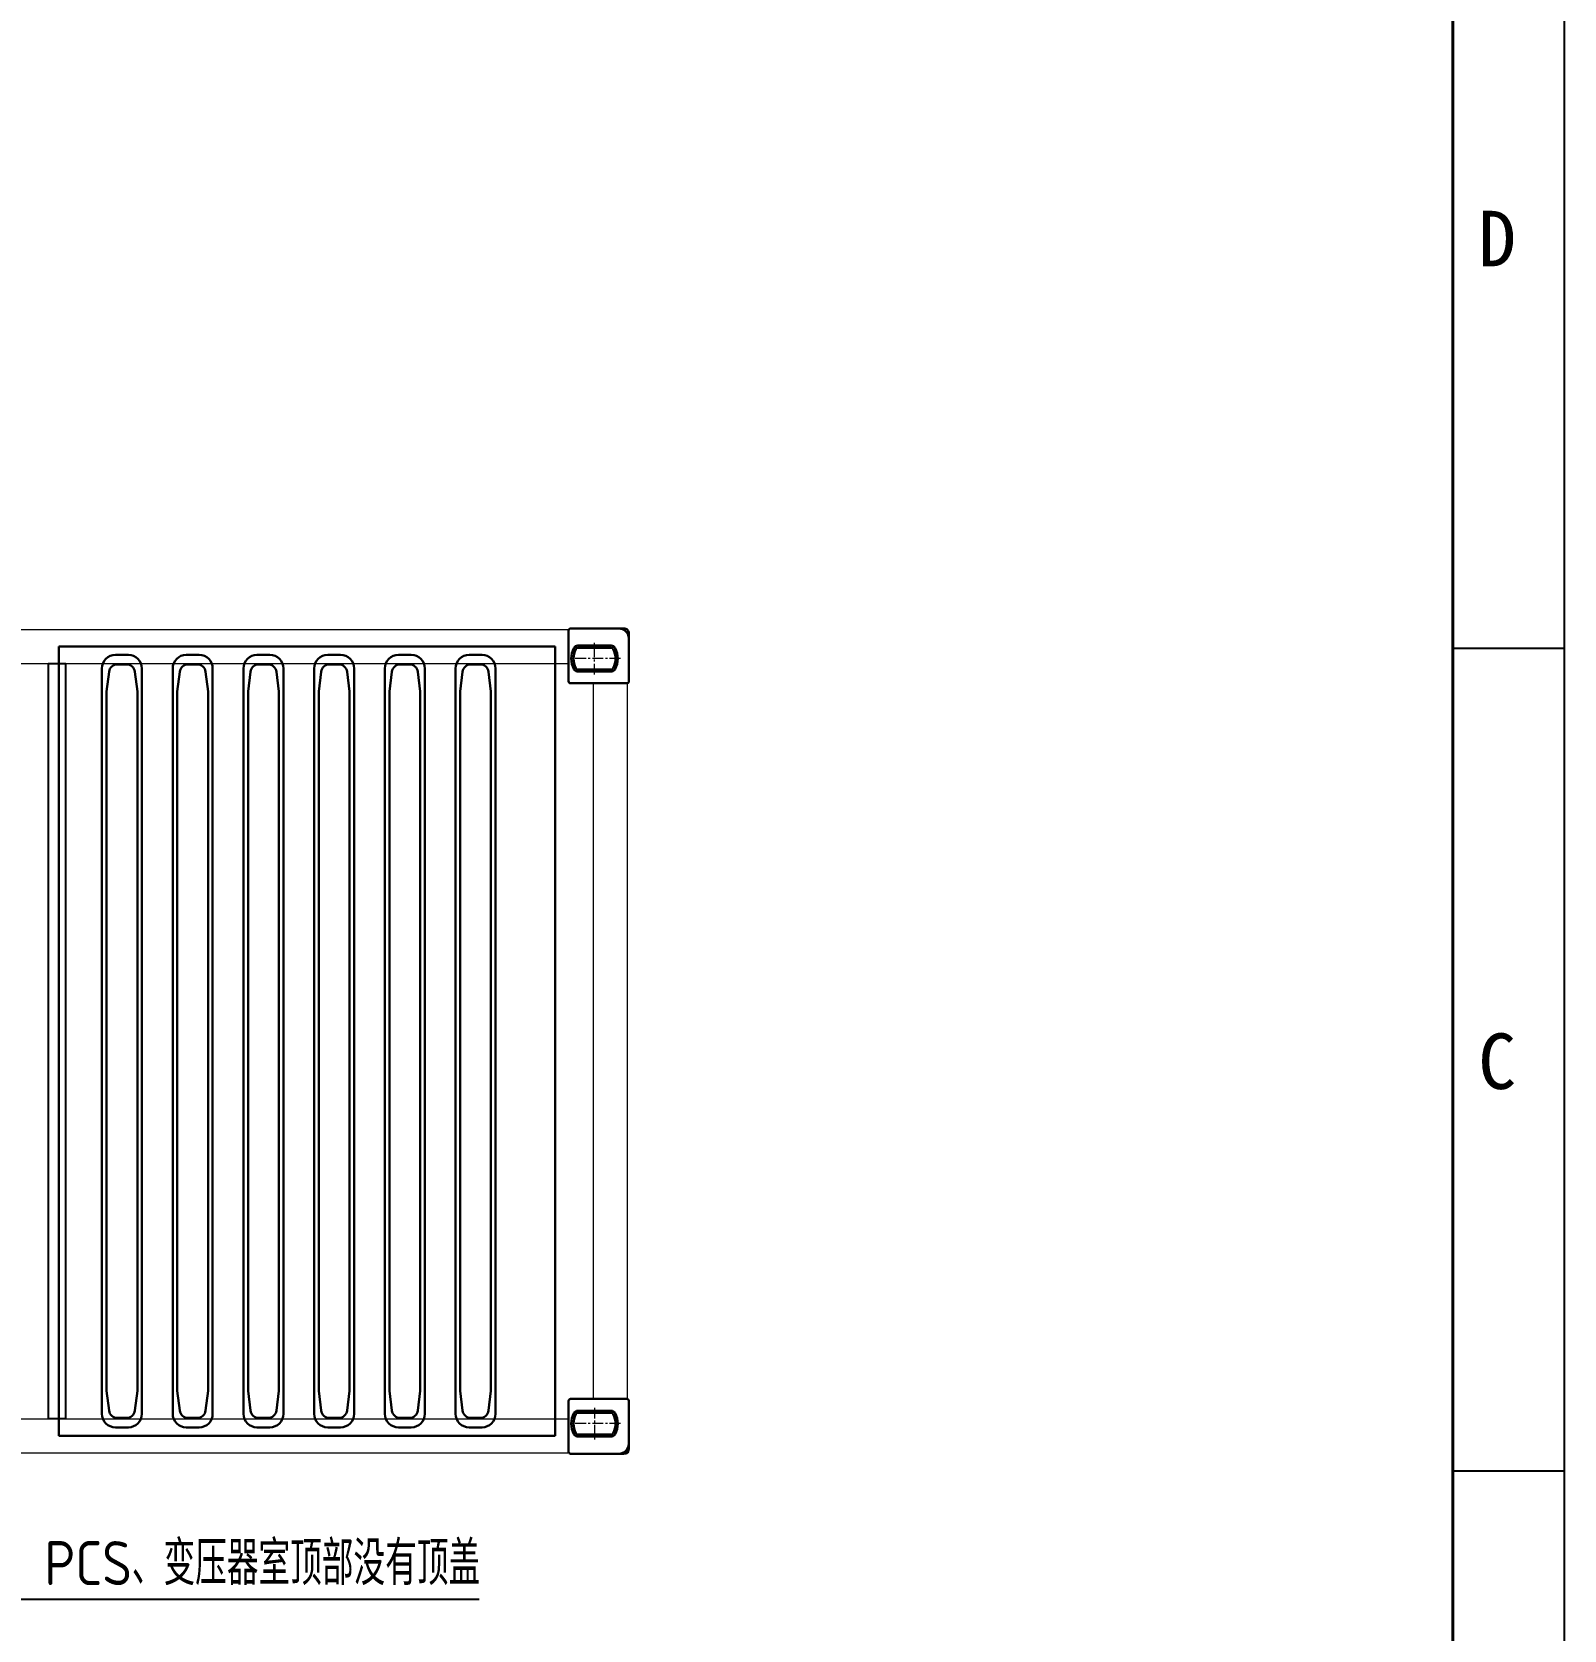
# Model space of a CAD drawing. Header units: millimetres. Extents: x 0 to 87554, y -20854 to 20404.
# Drawn here: x 23055 to 27583, y 4423 to 9144 of the extents above; entities that cross this region are included whole.
import ezdxf
from ezdxf.enums import TextEntityAlignment as Align

# ---------------------------------------------------------------- set-up
doc = ezdxf.new("R2010")
doc.units = ezdxf.units.MM
doc.linetypes.add('CENTER', pattern=[50.800000000000004, 31.75, -6.35, 6.35, -6.35])
doc.layers.get('0').update_dxf_attribs({"lineweight": 15})
for name, color, linetype, lineweight in [('AM_0', 7, 'Continuous', 30), ('AM_7', 4, 'CENTER', 15), ('标注', 1, 'Continuous', 18)]:
    doc.layers.add(name, color=color, linetype=linetype, lineweight=lineweight)
doc.layers.add('FORM', color=7, linetype='Continuous')
doc.styles.add('KEHUA', font='STFANGSO.TTF')
doc.styles.add('txtstyle_200', font='tssdeng.shx', dxfattribs={"bigfont": 'hztxt.shx'})
doc.styles.add('仿宋', font='', dxfattribs={"width": 0.8})
doc.styles.get('仿宋').set_extended_font_data('仿宋_gb2312')
doc.dimstyles.new('12倍', dxfattribs={"dimscale": 21, "dimtxt": 3.5, "dimasz": 2.5, "dimexe": 1.5, "dimexo": 0, "dimgap": 1, "dimtad": 1, "dimtoh": 1, "dimdsep": 46, "dimtxsty": '仿宋', "dimcen": 2.5, "dimdle": 5, "dimclrd": 4, "dimclre": 4, "dimclrt": 3, "dimadec": 0, "dimazin": 0, "dimtfac": 1, "dimtmove": 0, "dimatfit": 3, "dimfxl": 1, "dimtolj": 1, "dimarcsym": 0})

# ---------------------------------------------------------------- blocks, each defined once
blk = doc.blocks.new('KH01-M017S')
at = {"layer": 'FORM', "color": 4}
for p, q in [((420, 111.5), (415.0000000000018, 111.5)), ((420, 74.5), (415.0000000000018, 74.5))]:
    blk.add_line(p, q, dxfattribs=at)
at = {"layer": 'FORM', "color": 6}
blk.add_lwpolyline([(0, 297), (420, 297), (420, 0), (0, 0)], close=True, dxfattribs=at)
at = {"layer": 'FORM', "color": 8, "lineweight": 40}
blk.add_lwpolyline([(5, 5), (415.0000000000018, 5), (415.0000000000018, 292), (5, 292)], close=True, dxfattribs=at)
at = {"layer": 'FORM', "color": 4, "style": 'KEHUA'}
for s, p in [('D', (416.1390178454039, 128.6870085351766)), ('C', (416.1390178454039, 91.68700853517657))]:
    blk.add_text(s, height=2.5, dxfattribs=at).set_placement(p)
at = {"layer": 'FORM', "color": 8, "style": 'KEHUA'}
blk.add_attdef('公司名称', text='', height=2.500000000000227, dxfattribs=at).set_placement((284.9411450150446, 43.94399829216388), align=Align.MIDDLE_LEFT)
at = {"layer": 'FORM', "color": 4, "style": 'KEHUA'}
for tag, height, p in [('设计者', 2.499999999998636, (369.0710813667883, 43.92963204199535)), ('审核者', 2.499999999998636, (369.0710813667883, 37.92963204199535)), ('工程名称', 2.500000000000227, (299.9098330083671, 37.58542622076348)), ('标准化', 2.499999999998636, (369.0710813667883, 31.92963204199538)), ('批准者', 2.499999999998636, (369.0710813667883, 25.92963204199538))]:
    blk.add_attdef(tag, text='', height=height, dxfattribs=at).set_placement(p, align=Align.MIDDLE_LEFT)
for tag, p in [('图纸名称', (299.9098330083671, 30.8197970452907)), ('产品型号', (299.9098330083671, 24.82023084550681)), ('版本', (299.9098330083671, 18.63800741745877)), ('页码', (299.9098330083671, 12.63800741745845))]:
    blk.add_attdef(tag, p, '', height=2.500000000000227, dxfattribs=at)
blk = doc.blocks.new('A$C2cd04d0d')
at = {"layer": 'AM_0'}
for p, q in [((-500, -967), (-500, 1365)), ((967, 1365), (-500, 1365)), ((-294.0000000000001, 1339.999999999985), (-331.9999999998836, 1339.999999999985)), ((-85.00000000011644, 1339.999999999985), (-123, 1339.999999999985)), ((123.9999999997672, 1339.999999999985), (85.99999999988358, 1339.999999999985)), ((333, 1339.999999999985), (294.9999999995343, 1339.999999999985)), ((541.9999999996508, 1339.999999999985), (503.9999999997672, 1339.999999999985)), ((750.9999999998836, 1339.999999999985), (713, 1339.999999999985)), ((967, -967), (967, 1365)), ((-371.9999999998836, 1300), (-371.9999999998836, -902.0000000000146)), ((-358.4999999998836, 1232.000000000116), (-351.2373914544006, 1290.10086836468)), ((-299.5695554633858, 1312.000000000116), (-326.4304445367307, 1312.000000000116)), ((-274.762608545716, 1290.10086836468), (-267.4999999997672, 1232.000000000116)), ((-254.0000000002329, 1300.000118452532), (-254.0000000002329, -902.0000000000146)), ((-163, 1300), (-163, -902.0000000000146)), ((-149.5, 1232.000000000116), (-142.2373914545169, 1290.10086836468)), ((-90.56955546350221, 1312.000000000116), (-117.4304445368471, 1312.000000000116)), ((-65.76260854583236, 1290.10086836468), (-58.49999999988361, 1232.000000000116)), ((-45.00000000034927, 1300.000118452532), (-45.00000000034927, -902.0000000000146)), ((45.99999999988358, 1300), (45.99999999988358, -902.0000000000146)), ((59.49999999988358, 1232.000000000116), (66.76260854536667, 1290.10086836468)), ((118.4304445363814, 1312.000000000116), (91.56955546303652, 1312.000000000116)), ((143.2373914540512, 1290.10086836468), (150.5, 1232.000000000116)), ((163.9999999995343, 1300.000118452532), (163.9999999995343, -902.0000000000146)), ((254.9999999997672, 1300.000118452532), (254.9999999997672, -902.0000000000146)), ((268.4999999996508, 1232.000000000116), (275.7626085455995, 1290.10086836468)), ((327.430444536265, 1312.000000000116), (300.5695554632694, 1312.000000000116)), ((352.2373914541677, 1290.10086836468), (359.4999999998836, 1232.000000000116)), ((372.9999999997672, 1300.000118452532), (372.9999999997672, -902.0000000000146)), ((463.9999999996508, 1300.000118452532), (463.9999999996508, -902.0000000000146)), ((477.4999999997672, 1232.000000000116), (484.7626085450174, 1290.10086836468)), ((536.4304445364978, 1312.000000000116), (509.5695554635022, 1312.000000000116)), ((561.2373914541677, 1290.10086836468), (568.4999999996508, 1232.000000000116)), ((581.9999999997672, 1300.000118452532), (581.9999999997672, -902.0000000000146)), ((672.9999999998836, 1300.000118452532), (672.9999999998836, -902.0000000000146)), ((686.4999999997672, 1232.000000000116), (693.7626085452503, 1290.10086836468)), ((745.4304445361486, 1312.000000000116), (718.5695554629201, 1312.000000000116)), ((770.2373914544005, 1290.10086836468), (777.4999999997672, 1232.000000000116)), ((790.9999999998836, 1300), (790.9999999998836, -902.0000000000146)), ((-358.4999999998836, 1232.000000000102), (-358.4999999998836, -834.000000000131)), ((-267.4999999997672, 1232.000000000102), (-267.4999999997672, -834.000000000131)), ((-149.5, 1232.000000000102), (-149.5, -834.000000000131)), ((-58.49999999988361, 1232.000000000102), (-58.49999999988361, -834.000000000131)), ((59.49999999988358, 1232.000000000102), (59.49999999988358, -834.000000000131)), ((150.5, 1232.000000000102), (150.5, -834.000000000131)), ((268.4999999996508, 1232.000000000102), (268.4999999996508, -834.000000000131)), ((359.4999999998836, 1232.000000000131), (359.4999999998836, -834.000000000131)), ((477.4999999997672, 1232.000000000116), (477.4999999997672, -834.000000000131)), ((568.4999999996508, 1232.000000000015), (568.4999999996508, -834.000000000131)), ((686.4999999997672, 1232.000000000116), (686.4999999997672, -834.000000000131)), ((777.4999999996508, 1232.000000000815), (777.4999999997672, -834.000000000131)), ((-358.4999999998836, -834.000000000131), (-351.2373914544006, -892.1008683646942)), ((-274.762608545716, -892.1008683646942), (-267.4999999997672, -834.000000000131)), ((-149.5, -834.000000000131), (-142.2373914545169, -892.1008683646942)), ((-65.76260854583236, -892.1008683646942), (-58.49999999988361, -834.000000000131)), ((59.49999999988358, -834.000000000131), (66.76260854536667, -892.1008683646942)), ((143.2373914540512, -892.1008683646942), (150.5, -834.000000000131)), ((268.4999999996508, -834.000000000131), (275.7626085455995, -892.1008683646942)), ((352.2373914541677, -892.1008683646942), (359.4999999998836, -834.000000000131)), ((477.4999999997672, -834.000000000131), (484.7626085450174, -892.1008683646942)), ((561.2373914541677, -892.1008683646942), (568.4999999996508, -834.000000000131)), ((686.4999999997672, -834.000000000131), (693.7626085452503, -892.1008683646942)), ((770.2373914544005, -892.1008683646942), (777.4999999997672, -834.000000000131)), ((-294.0000000000001, -942), (-331.9999999998836, -942)), ((-299.5695554633858, -914.0000000001164), (-326.4304445367307, -914.0000000001164)), ((-85.00000000011644, -942), (-123, -942)), ((-90.56955546350221, -914.0000000001164), (-117.4304445368471, -914.0000000001164)), ((123.9999999997672, -942), (85.99999999988358, -942)), ((118.4304445363814, -914.0000000001164), (91.56955546303652, -914.0000000001164)), ((333, -942), (294.9999999995343, -942)), ((327.430444536265, -914.0000000001164), (300.5695554632694, -914.0000000001164)), ((541.9999999996508, -942), (503.9999999997672, -942)), ((536.4304445364978, -914.0000000001164), (509.5695554635022, -914.0000000001164)), ((750.9999999998836, -942), (713, -942)), ((745.4304445361486, -914.0000000001164), (718.5695554629201, -914.0000000001164)), ((967, -967), (-500, -967.0000000000001))]:
    blk.add_line(p, q, dxfattribs=at)
for centre, radius, start, end in [((-331.9999999998836, 1300), 39.99999999999997, 90, 180), ((-294.0000000000001, 1300), 39.99999999999997, 0, 90), ((-123, 1300), 39.99999999999997, 90, 180), ((-85.00000000011644, 1300), 39.99999999999997, 0, 90), ((85.99999999988358, 1300), 39.99999999999997, 90, 180), ((123.9999999997672, 1300), 39.99999999999997, 0, 90), ((294.9999999995343, 1300), 39.99999999999997, 90, 180), ((333, 1300), 39.99999999999997, 0, 90), ((503.9999999997672, 1300), 39.99999999999997, 90, 180), ((541.9999999996508, 1300), 39.99999999999997, 0, 90), ((713, 1300), 39.99999999999997, 90, 180), ((750.9999999998836, 1300), 39.99999999999997, 0, 90), ((-326.4304445367307, 1287.000000000102), 24.99999999999999, 90, 172.87498365115), ((-299.5695554633858, 1287.000000000102), 24.99999999999999, 7.125016348850047, 90), ((-117.4304445368471, 1287.000000000102), 24.99999999999999, 90, 172.87498365115), ((-90.56955546350221, 1287.000000000102), 24.99999999999999, 7.125016348850047, 90), ((91.56955546303652, 1287.000000000102), 24.99999999999999, 90, 172.8749836511499), ((118.4304445363814, 1287.000000000102), 24.99999999999999, 7.125016348850089, 90), ((300.5695554632694, 1287.000000000102), 24.99999999999999, 90, 172.8749836511499), ((327.430444536265, 1287.000000000102), 24.99999999999999, 7.125016348850089, 90), ((509.5695554635022, 1287.000000000102), 24.99999999999999, 90, 172.8749836511499), ((536.4304445364978, 1287.000000000102), 24.99999999999999, 7.125016348850089, 90), ((718.5695554629201, 1287.000000000102), 24.99999999999999, 90, 172.8749836511499), ((745.4304445361486, 1287.000000000102), 24.99999999999999, 7.125016348850089, 90), ((-326.4304445367307, -889.0000000001164), 24.99999999999999, 187.12501634885, 270), ((-299.5695554633858, -889.0000000001164), 24.99999999999999, 270, 352.8749836511499), ((-117.4304445368471, -889.0000000001164), 24.99999999999999, 187.12501634885, 270), ((-90.56955546350221, -889.0000000001164), 24.99999999999999, 270, 352.8749836511499), ((91.56955546303652, -889.0000000001164), 24.99999999999999, 187.1250163488501, 270), ((118.4304445363814, -889.0000000001164), 24.99999999999999, 270, 352.8749836511499), ((300.5695554632694, -889.0000000001164), 24.99999999999999, 187.1250163488501, 270), ((327.430444536265, -889.0000000001164), 24.99999999999999, 270, 352.8749836511499), ((509.5695554635022, -889.0000000001164), 24.99999999999999, 187.1250163488501, 270), ((536.4304445364978, -889.0000000001164), 24.99999999999999, 270, 352.8749836511499), ((718.5695554629201, -889.0000000001164), 24.99999999999999, 187.1250163488501, 270), ((745.4304445361486, -889.0000000001164), 24.99999999999999, 270, 352.8749836511499), ((-331.9999999998836, -902.0000000000146), 39.99999999999997, 180, 270), ((-294.0000000000001, -902.0000000000146), 39.99999999999997, 270, 0), ((-123, -902.0000000000146), 39.99999999999997, 180, 270), ((-85.00000000011644, -902.0000000000146), 39.99999999999997, 270, 0), ((85.99999999988358, -902.0000000000146), 39.99999999999997, 180, 270), ((123.9999999997672, -902.0000000000146), 39.99999999999997, 270, 0), ((294.9999999995343, -902.0000000000146), 39.99999999999997, 180, 270), ((333, -902.0000000000146), 39.99999999999997, 270, 0), ((503.9999999997672, -902.0000000000146), 39.99999999999997, 180, 270), ((541.9999999996508, -902.0000000000146), 39.99999999999997, 270, 0), ((713, -902.0000000000146), 39.99999999999997, 180, 270), ((750.9999999998836, -902.0000000000146), 39.99999999999997, 270, 0)]:
    blk.add_arc(centre, radius, start, end, dxfattribs=at)

msp = doc.modelspace()

# ---------------------------------------------------------------- linework, layer by layer
for p, q in [((18939.3356702982, 7378.757227500872), (24641.33567135618, 7378.757227500842)), ((18939.3356702982, 7278.757227500872), (24641.33567135618, 7278.757227500842)), ((24715.33567029727, 5105.757227500872), (24715.33567029727, 7219.75722750093)), ((24815.33567029727, 5105.757227500842), (24815.33567029727, 7219.75722750093)), ((18939.3356702982, 5046.757227500872), (24641.33567029634, 5046.757227500872)), ((18939.3356702982, 4946.757227500872), (24641.33567029634, 4946.757227500872))]:
    msp.add_line(p, q)
at = {"lineweight": -3}
msp.add_lwpolyline([(23154.33660208044, 5046.757227500872), (23104.33660208056, 5046.757227500872), (23104.33660208056, 7278.757227500857), (23154.33660208044, 7278.757227500857)], close=True, dxfattribs=at)
at = {"layer": 'AM_0'}
for p, q in [((24641.33567135618, 7377.757227500639), (24641.33567135618, 7227.757227500755)), ((24750.33566610818, 7219.757197293889), (24815.33566610818, 7219.757197293889)), ((24750.33566610818, 5105.757257707824), (24815.33566610818, 5105.757257707824)), ((24641.33567135618, 4947.757227501075), (24641.33567135618, 5097.757227500959))]:
    msp.add_line(p, q, dxfattribs=at)
for points in [[(24819.33567029727, 7225.757227500872, -0.414213562373095), (24813.33567029634, 7219.757227500639), (24647.3356702954, 7219.757227500639, -0.414213562373095), (24641.33567029634, 7225.757227500872), (24641.33567029634, 7375.757227500755, -0.414213562373095), (24647.3356702954, 7381.757227500872), (24804.8356702954, 7381.757227500872, -0.414213562373095), (24819.33567029727, 7367.257227500872)], [(24778.83591024787, 7261.59281308655, -0.2817369772809845), (24767.25922237546, 7254.507227501104), (24668.41211821907, 7254.507227501104, -0.2817369772808197), (24656.83543034387, 7261.59281308655, -0.2406514028549363), (24656.83543034387, 7323.921641915425, -0.2817369772809844), (24668.41211821907, 7331.007227500755), (24767.25922237546, 7331.007227500755, -0.2817369772809845), (24778.83591024787, 7323.921641915193, -0.2406514028547747)], [(24773.04756631167, 7264.550020293536, -0.2817369772809845), (24767.25922237546, 7261.007227500755), (24668.41211821907, 7261.007227500755, -0.2817369772808197), (24662.62377428287, 7264.550020293304, -0.2406514028549363), (24662.62377428287, 7320.964434708207, -0.2817369772809844), (24668.41211821907, 7324.507227500755), (24767.25922237546, 7324.507227500755, -0.2817369772809845), (24773.04756631167, 7320.964434708207, -0.2406514028547747)], [(24819.33567029727, 5099.757227500842, 0.414213562373095), (24813.33567029634, 5105.757227501075), (24647.3356702954, 5105.757227501075, 0.414213562373095), (24641.33567029634, 5099.757227500842), (24641.33567029634, 4949.757227500959, 0.414213562373095), (24647.3356702954, 4943.757227500842), (24804.8356702954, 4943.757227500842, 0.414213562373095), (24819.33567029727, 4958.257227500842)], [(24778.83591024787, 5063.921641915163, 0.2817369772809845), (24767.25922237546, 5071.00722750061), (24668.41211821907, 5071.00722750061, 0.2817369772808197), (24656.83543034387, 5063.921641915163, 0.2406514028549363), (24656.83543034387, 5001.592813086289, 0.2817369772809844), (24668.41211821907, 4994.507227500959), (24767.25922237546, 4994.507227500959, 0.2817369772809845), (24778.83591024787, 5001.592813086521, 0.2406514028547747)], [(24773.04756631167, 5060.964434708178, 0.2817369772809845), (24767.25922237546, 5064.507227500959), (24668.41211821907, 5064.507227500959, 0.2817369772808197), (24662.62377428287, 5060.96443470841, 0.2406514028549363), (24662.62377428287, 5004.550020293507, 0.2817369772809844), (24668.41211821907, 5001.007227500959), (24767.25922237546, 5001.007227500959, 0.2817369772809845), (24773.04756631167, 5004.550020293507, 0.2406514028547747)]]:
    msp.add_lwpolyline(points, format="xyb", close=True, dxfattribs=at)
for centre, start, end in [((24789.33567029634, 7351.757227500755), 0, 90), ((24789.33567029634, 4973.757227500959), 270, 0)]:
    msp.add_arc(centre, 29.9999999999997, start, end, dxfattribs=at)
at = {"layer": 'AM_7'}
for p, q in [((24717.83567029634, 7245.757227500755), (24717.83567029634, 7339.757227500755)), ((24794.3356702982, 7292.757227500639), (24646.33567029634, 7292.757227500639)), ((24717.83567029634, 5079.757227500959), (24717.83567029634, 4985.757227500959)), ((24794.3356702982, 5032.757227501075), (24646.33567029634, 5032.757227501075))]:
    msp.add_line(p, q, dxfattribs=at)

# ---------------------------------------------------------------- block references
at = {"xscale": 65.67391285754275, "yscale": 65.67391285754275, "zscale": 65.67391285754275}
msp.add_blockref('KH01-M017S', (0, 0), dxfattribs=at)
at = {"lineweight": -3}
msp.add_blockref('A$C2cd04d0d', (23634.33660208056, 5963.757227500886), dxfattribs=at)

# ---------------------------------------------------------------- texts
at = {"layer": '标注', "color": 1, "insert": (23092.19479511172, 4338.828307839925), "char_height": 130, "width": 2006.964427455827, "attachment_point": 7, "style": 'txtstyle_200'}
msp.add_mtext('{\\Fgbenor,gbcbig|c134;PCS、变压器室顶部没有顶盖 \\P }', dxfattribs=at)

# ---------------------------------------------------------------- leaders
at = {"lineweight": -3}
msp.add_leader([(22722.70857859752, 5232.531674320329), (23006.58829843404, 4514.552828806816), (24376.48091144236, 4514.552828806816)], dimstyle='12倍', override={"dimtad": 0}, dxfattribs=at)

doc.saveas('drawing.dxf')
